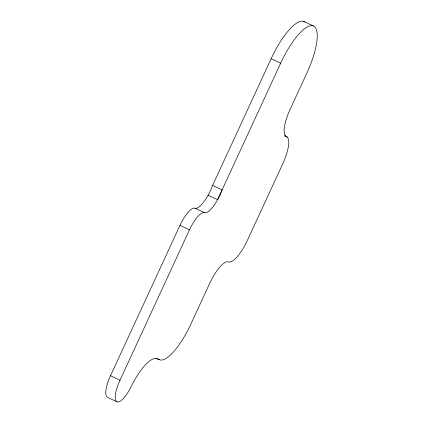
<?xml version="1.0" encoding="UTF-8"?>
<svg xmlns="http://www.w3.org/2000/svg" width="423" height="423" viewBox="0 0 423 423"><rect width="100%" height="100%" fill="white"/><g stroke="black" fill="none" stroke-linecap="round" stroke-linejoin="round"><path stroke-width="0.63" d="M284.679 135.683C289.533 136.777 289.036 142.62 288.433 146.4C287.302 153.094 284.853 159.497 281.935 165.599L247.413 240.312A26.898 8.085 -64.8 0 1 228.526 261.895A26.898 8.085 -64.8 0 0 209.644 283.484L190.932 323.981A44.627 13.414 -64.8 0 1 159.598 359.793L156.727 358.725A38.519 11.58 -64.8 0 0 132.103 384.681A21.393 6.43 -64.8 0 1 117.081 401.85L107.579 397.371A21.393 6.43 -64.8 0 1 110.503 375.709L179.971 225.369A21.393 6.43 -64.8 0 1 194.992 208.201A22.096 6.641 -64.8 0 0 206.895 197.292L208.507 194.464A22.096 6.641 -64.8 0 0 212.626 185.374L271.154 58.712A46.461 13.964 -64.8 0 1 304.84 22.012M117.081 401.85A21.393 6.43 -64.8 0 1 120.005 380.187L189.472 229.848A21.393 6.43 -64.8 0 1 204.494 212.679A22.096 6.641 -64.8 0 0 216.396 201.771L218.009 198.942A22.096 6.641 -64.8 0 0 222.128 189.853L212.626 185.374M303.772 21.425L313.269 25.903A46.461 13.964 -64.8 0 0 280.65 63.191L217.575 199.698L208.074 195.22M271.154 58.712L280.65 63.191M285.017 136.016L287.391 137.137M194.992 208.201L204.494 212.679M179.971 225.369L189.472 229.848M156.632 358.392L159.598 359.793M110.503 375.709L120.005 380.187M313.269 25.903A46.461 13.964 -64.8 0 1 306.924 72.946L290.13 109.287A26.898 8.085 -64.8 0 0 286.456 136.518"/></g></svg>
